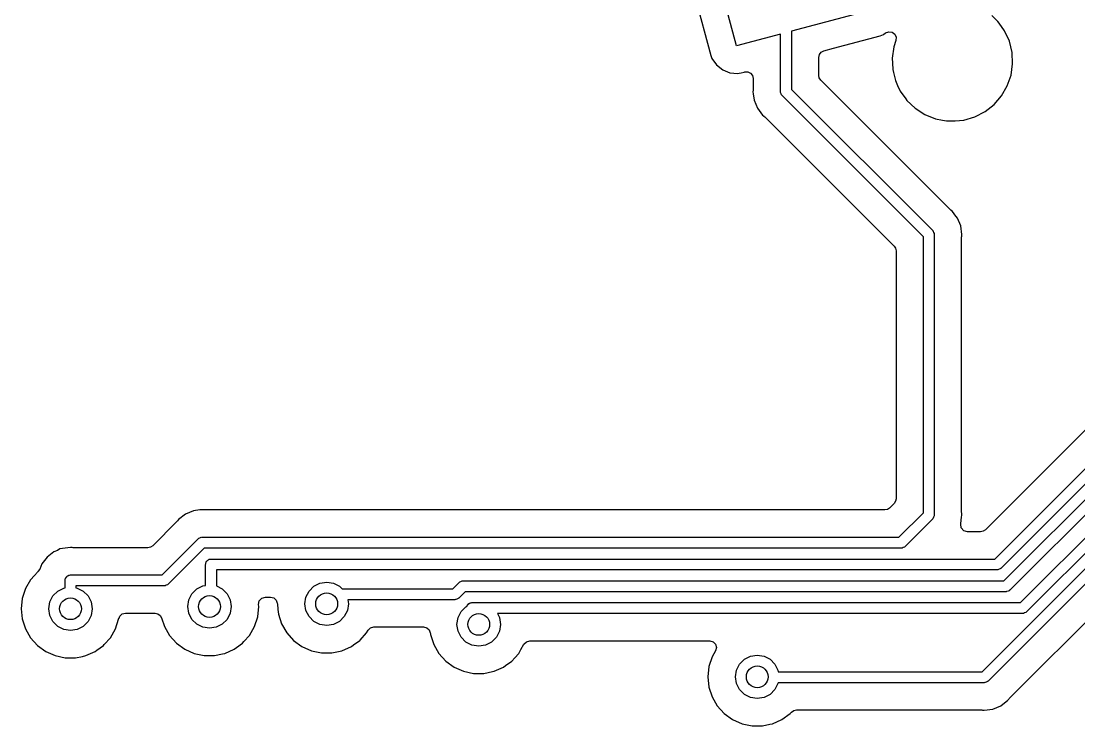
# Model space of a CAD drawing. Extents: x 41 to 271, y -133 to -23.
# Drawn here: x 156.57 to 175.98, y -85.22 to -72.28 of the extents above; entities that cross this region are included whole.
import ezdxf

# ---------------------------------------------------------------- set-up
doc = ezdxf.new("R2010")
doc.units = 0
doc.layers.add('BLACK', color=7, linetype='CONTINUOUS')

msp = doc.modelspace()

# ---------------------------------------------------------------- linework, layer by layer
at = {"layer": 'BLACK', "linetype": 'CONTINUOUS'}
for p, q in [((169.699, -72.7388), (169.051, -70.3239)), ((168.74, -71.0956), (169.227, -72.9145)), ((172.162, -72.0788), (170.707, -72.4687)), ((174.496, -72.2884), (174.384, -72.1822)), ((174.519, -72.3211), (174.496, -72.2884)), ((174.618, -72.4597), (174.519, -72.3211)), ((170.507, -72.5222), (169.699, -72.7388)), ((170.507, -73.5785), (170.507, -72.5222)), ((170.707, -72.4687), (170.707, -73.5371)), ((171.481, -72.7792), (172.337, -72.5498)), ((172.337, -72.5498), (172.393, -72.5282)), ((172.393, -72.5282), (172.434, -72.4996)), ((172.434, -72.4996), (172.491, -72.4774)), ((172.491, -72.4774), (172.553, -72.4859)), ((172.553, -72.4859), (172.602, -72.523)), ((172.602, -72.523), (172.628, -72.5795)), ((174.705, -72.6511), (174.618, -72.4597)), ((174.618, -72.4597), (174.618, -72.4597)), ((174.618, -72.4597), (174.618, -72.4597)), ((172.584, -72.7521), (172.554, -72.9603)), ((172.623, -72.6412), (172.584, -72.7521)), ((172.628, -72.5795), (172.623, -72.6412)), ((174.755, -72.8555), (174.705, -72.6511)), ((169.227, -72.9145), (169.249, -72.9705)), ((171.207, -72.9479), (171.219, -72.8954)), ((171.207, -73.2785), (171.207, -72.9479)), ((171.219, -72.8954), (171.251, -72.8529)), ((171.251, -72.8529), (171.299, -72.8281)), ((171.299, -72.8281), (171.481, -72.7792)), ((172.554, -72.9603), (172.554, -72.9603)), ((172.554, -72.9603), (172.559, -73.0538)), ((174.765, -73.0656), (174.755, -72.8555)), ((169.249, -72.9705), (169.333, -73.0877)), ((169.333, -73.0877), (169.446, -73.1767)), ((172.559, -73.0538), (172.564, -73.1704)), ((174.735, -73.2738), (174.765, -73.0656)), ((169.446, -73.1767), (169.579, -73.2301)), ((169.579, -73.2301), (169.579, -73.2302)), ((169.579, -73.2302), (169.723, -73.2438)), ((169.723, -73.2438), (169.745, -73.2403)), ((169.723, -73.2438), (169.723, -73.2438)), ((169.723, -73.2438), (169.723, -73.2438)), ((169.745, -73.2403), (169.782, -73.2346)), ((169.782, -73.2346), (169.838, -73.2195)), ((169.838, -73.2195), (169.85, -73.2163)), ((169.85, -73.2163), (169.906, -73.2145)), ((169.906, -73.2145), (169.958, -73.2377)), ((169.958, -73.2377), (169.993, -73.2813)), ((169.993, -73.2813), (170.006, -73.3361)), ((170.006, -73.3361), (170.006, -73.5311)), ((171.216, -73.3259), (171.207, -73.2785)), ((171.243, -73.3661), (171.216, -73.3259)), ((172.564, -73.1704), (172.578, -73.2266)), ((172.578, -73.2266), (172.614, -73.3748)), ((174.666, -73.4726), (174.735, -73.2738)), ((170.006, -73.5311), (170.005, -73.5472)), ((170.707, -73.5371), (173.299, -76.1293)), ((173.619, -75.7418), (171.243, -73.3661)), ((172.614, -73.3748), (172.654, -73.4635)), ((172.654, -73.4635), (172.701, -73.5661)), ((174.561, -73.6547), (174.666, -73.4726)), ((170.005, -73.5472), (170.001, -73.5785)), ((170.001, -73.5785), (170.006, -73.6179)), ((170.006, -73.6179), (170.006, -73.6179)), ((170.006, -73.6179), (170.022, -73.7353)), ((170.022, -73.7353), (170.082, -73.8814)), ((170.509, -73.5862), (170.507, -73.5785)), ((170.508, -73.5942), (170.509, -73.5862)), ((170.518, -73.6151), (170.508, -73.5942)), ((170.526, -73.6373), (170.518, -73.6151)), ((170.532, -73.6421), (170.526, -73.6373)), ((170.536, -73.6493), (170.532, -73.6421)), ((173.128, -76.2414), (170.536, -73.6493)), ((172.701, -73.5661), (172.804, -73.7101)), ((172.804, -73.7101), (172.823, -73.7375)), ((174.423, -73.8137), (174.561, -73.6547)), ((170.082, -73.8814), (170.178, -74.0068)), ((172.823, -73.7375), (172.976, -73.8826)), ((172.976, -73.8826), (172.976, -73.8826)), ((172.976, -73.8826), (172.976, -73.8826)), ((172.976, -73.8826), (173.152, -73.9964)), ((174.258, -73.9437), (174.423, -73.8137)), ((170.178, -74.0068), (170.194, -74.0187)), ((170.194, -74.0187), (170.199, -74.023)), ((170.199, -74.023), (170.203, -74.0261)), ((170.203, -74.0261), (170.216, -74.0367)), ((170.216, -74.0367), (172.591, -76.4124)), ((173.152, -73.9964), (173.152, -73.9964)), ((173.152, -73.9964), (173.348, -74.0745)), ((173.348, -74.0745), (173.477, -74.0994)), ((173.477, -74.0994), (173.554, -74.1143)), ((173.554, -74.1143), (173.554, -74.1143)), ((173.554, -74.1143), (173.712, -74.1143)), ((173.712, -74.1143), (173.869, -74.0994)), ((173.712, -74.1143), (173.712, -74.1143)), ((173.869, -74.0994), (174.071, -74.0401)), ((174.071, -74.0401), (174.258, -73.9437)), ((173.631, -75.7525), (173.619, -75.7418)), ((173.656, -75.7717), (173.631, -75.7525)), ((173.68, -75.8032), (173.656, -75.7717)), ((173.707, -75.8376), (173.68, -75.8032)), ((173.68, -75.8032), (173.68, -75.8032)), ((173.68, -75.8032), (173.68, -75.8032)), ((173.753, -75.8972), (173.707, -75.8376)), ((173.813, -76.0432), (173.753, -75.8972)), ((173.834, -76.2), (173.813, -76.0432)), ((173.128, -81.3086), (173.128, -76.2414)), ((173.299, -76.1293), (173.302, -76.1365)), ((173.302, -76.1365), (173.309, -76.1412)), ((173.309, -76.1412), (173.316, -76.1635)), ((173.316, -76.1635), (173.327, -76.1844)), ((173.327, -76.1844), (173.326, -76.1923)), ((173.326, -76.1923), (173.328, -76.2)), ((173.328, -76.2), (173.328, -81.35)), ((173.828, -76.2475), (173.83, -76.2313)), ((173.828, -81.3025), (173.828, -76.2475)), ((173.83, -76.2313), (173.831, -76.2189)), ((173.831, -76.2189), (173.834, -76.2)), ((172.591, -76.4124), (172.618, -76.4526)), ((172.618, -76.4526), (172.627, -76.5001)), ((172.627, -76.5001), (172.627, -81.0499)), ((176.96, -78.927), (174.266, -81.6212)), ((174.437, -82.158), (177.348, -79.2473)), ((177.46, -79.418), (174.549, -82.3287)), ((174.603, -82.558), (177.513, -79.6473)), ((177.625, -79.818), (174.715, -82.7287)), ((174.907, -82.958), (177.818, -80.0473)), ((177.93, -80.218), (175.019, -83.1287)), ((174.203, -84.228), (177.983, -80.4473)), ((178.095, -80.618), (174.315, -84.3987)), ((172.618, -81.0974), (172.591, -81.1376)), ((172.627, -81.0499), (172.618, -81.0974)), ((159.736, -81.273), (159.589, -81.3335)), ((159.853, -81.2575), (159.736, -81.273)), ((159.857, -81.257), (159.853, -81.2575)), ((159.892, -81.2523), (159.857, -81.257)), ((159.92, -81.2559), (159.892, -81.2523)), ((159.924, -81.2564), (159.92, -81.2559)), ((159.94, -81.2575), (159.924, -81.2564)), ((172.42, -81.2575), (159.94, -81.2575)), ((172.467, -81.2481), (172.42, -81.2575)), ((172.508, -81.2212), (172.467, -81.2481)), ((172.591, -81.1376), (172.508, -81.2212)), ((173.83, -81.3187), (173.828, -81.3025)), ((174.702, -84.719), (178.266, -81.1548)), ((159.434, -81.467), (158.988, -81.9132)), ((159.445, -81.4548), (159.434, -81.467)), ((159.464, -81.4297), (159.445, -81.4548)), ((159.589, -81.3335), (159.464, -81.4297)), ((172.679, -81.758), (173.128, -81.3086)), ((173.299, -81.4207), (172.791, -81.9287)), ((173.302, -81.4135), (173.299, -81.4207)), ((173.309, -81.4088), (173.302, -81.4135)), ((173.316, -81.3865), (173.309, -81.4088)), ((173.327, -81.3656), (173.316, -81.3865)), ((173.328, -81.35), (173.326, -81.3577)), ((173.326, -81.3577), (173.327, -81.3656)), ((173.813, -81.5068), (173.828, -81.3894)), ((173.828, -81.3894), (173.834, -81.35)), ((173.834, -81.35), (173.83, -81.3187)), ((173.812, -81.5173), (173.813, -81.5068)), ((173.822, -81.5859), (173.812, -81.5173)), ((173.813, -81.5068), (173.813, -81.5068)), ((173.868, -81.6381), (173.822, -81.5859)), ((173.935, -81.6575), (173.868, -81.6381)), ((174.178, -81.6575), (173.935, -81.6575)), ((174.226, -81.6481), (174.178, -81.6575)), ((174.266, -81.6212), (174.226, -81.6481)), ((159.159, -82.45), (159.822, -81.7873)), ((159.822, -81.7873), (159.829, -81.7836)), ((159.829, -81.7836), (159.834, -81.7771)), ((159.834, -81.7771), (159.856, -81.7699)), ((159.856, -81.7699), (159.877, -81.7592)), ((159.877, -81.7592), (159.885, -81.7605)), ((159.885, -81.7605), (159.892, -81.758)), ((159.892, -81.758), (172.679, -81.758)), ((157.177, -82.0255), (157.052, -82.1217)), ((157.241, -81.999), (157.177, -82.0255)), ((157.283, -81.9702), (157.241, -81.999)), ((157.48, -81.9443), (157.283, -81.9702)), ((157.507, -81.9479), (157.48, -81.9443)), ((157.511, -81.9484), (157.507, -81.9479)), ((157.527, -81.9495), (157.511, -81.9484)), ((158.9, -81.9495), (157.527, -81.9495)), ((158.948, -81.9401), (158.9, -81.9495)), ((158.988, -81.9132), (158.948, -81.9401)), ((159.934, -81.958), (159.271, -82.6207)), ((172.72, -81.958), (159.934, -81.958)), ((172.728, -81.9555), (172.72, -81.958)), ((172.736, -81.9568), (172.728, -81.9555)), ((172.757, -81.9461), (172.736, -81.9568)), ((172.779, -81.9389), (172.757, -81.9461)), ((172.784, -81.9324), (172.779, -81.9389)), ((172.791, -81.9287), (172.784, -81.9324)), ((156.955, -82.2472), (156.915, -82.3448)), ((157.052, -82.1217), (156.955, -82.2472)), ((159.958, -82.258), (159.963, -82.2429)), ((159.958, -82.6414), (159.958, -82.258)), ((159.963, -82.2271), (159.972, -82.2143)), ((159.963, -82.2429), (159.963, -82.2271)), ((159.972, -82.2143), (159.977, -82.1992)), ((159.977, -82.1992), (159.99, -82.1899)), ((159.99, -82.1899), (159.999, -82.1771)), ((159.999, -82.1771), (160.014, -82.1722)), ((160.014, -82.1722), (160.027, -82.1629)), ((160.027, -82.1629), (160.043, -82.1629)), ((160.043, -82.1629), (160.058, -82.158)), ((160.058, -82.158), (174.437, -82.158)), ((156.819, -82.4585), (156.747, -82.5378)), ((156.874, -82.3971), (156.819, -82.4585)), ((156.883, -82.3874), (156.874, -82.3971)), ((156.874, -82.3971), (156.874, -82.3971)), ((156.915, -82.3448), (156.882, -82.3867)), ((156.882, -82.3867), (156.883, -82.3874)), ((157.412, -82.4819), (157.421, -82.4691)), ((157.421, -82.4691), (157.436, -82.4642)), ((157.436, -82.4642), (157.449, -82.4549)), ((157.449, -82.4549), (157.465, -82.4549)), ((157.465, -82.4549), (157.48, -82.45)), ((157.48, -82.45), (159.159, -82.45)), ((174.478, -82.358), (160.158, -82.358)), ((160.158, -82.358), (160.158, -82.6518)), ((174.486, -82.3555), (174.478, -82.358)), ((174.494, -82.3568), (174.486, -82.3555)), ((174.515, -82.3461), (174.494, -82.3568)), ((174.537, -82.3389), (174.515, -82.3461)), ((174.542, -82.3324), (174.537, -82.3389)), ((174.549, -82.3287), (174.542, -82.3324)), ((156.747, -82.5378), (156.653, -82.7017)), ((157.38, -82.55), (157.385, -82.5349)), ((157.38, -82.6858), (157.38, -82.55)), ((157.385, -82.5191), (157.394, -82.5063)), ((157.385, -82.5349), (157.385, -82.5191)), ((157.394, -82.5063), (157.399, -82.4912)), ((157.399, -82.4912), (157.412, -82.4819)), ((159.2, -82.65), (157.58, -82.65)), ((157.58, -82.65), (157.58, -82.6858)), ((159.208, -82.6475), (159.2, -82.65)), ((159.216, -82.6488), (159.208, -82.6475)), ((159.237, -82.6381), (159.216, -82.6488)), ((159.259, -82.6309), (159.237, -82.6381)), ((159.264, -82.6244), (159.259, -82.6309)), ((159.271, -82.6207), (159.264, -82.6244)), ((159.795, -82.7064), (159.906, -82.6496)), ((159.906, -82.6496), (159.958, -82.6414)), ((160.158, -82.6518), (160.265, -82.7064)), ((161.856, -82.7449), (161.945, -82.6564)), ((161.945, -82.6564), (162.056, -82.5996)), ((162.056, -82.5996), (162.18, -82.58)), ((162.18, -82.58), (162.304, -82.5996)), ((162.304, -82.5996), (162.415, -82.6564)), ((162.415, -82.6564), (162.463, -82.704)), ((164.493, -82.704), (164.61, -82.5873)), ((164.61, -82.5873), (164.617, -82.5836)), ((164.617, -82.5836), (164.622, -82.5771)), ((164.622, -82.5771), (164.644, -82.5699)), ((164.644, -82.5699), (164.665, -82.5592)), ((164.665, -82.5592), (164.673, -82.5605)), ((164.673, -82.5605), (164.68, -82.558)), ((164.68, -82.558), (174.603, -82.558)), ((156.653, -82.7017), (156.594, -82.8817)), ((157.1, -82.9464), (157.156, -82.8349)), ((157.156, -82.8349), (157.245, -82.7464)), ((157.245, -82.7464), (157.356, -82.6896)), ((157.356, -82.6896), (157.38, -82.6858)), ((157.58, -82.6858), (157.604, -82.6896)), ((157.604, -82.6896), (157.715, -82.7464)), ((157.715, -82.7464), (157.804, -82.8349)), ((157.804, -82.8349), (157.86, -82.9464)), ((159.65, -82.9064), (159.706, -82.7949)), ((159.706, -82.7949), (159.795, -82.7064)), ((160.265, -82.7064), (160.354, -82.7949)), ((160.354, -82.7949), (160.41, -82.9064)), ((161.78, -82.98), (161.8, -82.8564)), ((161.8, -82.8564), (161.856, -82.7449)), ((162.463, -82.704), (162.56, -82.704)), ((162.56, -82.704), (164.493, -82.704)), ((164.722, -82.758), (164.605, -82.8747)), ((174.644, -82.758), (164.722, -82.758)), ((174.652, -82.7555), (174.644, -82.758)), ((174.66, -82.7568), (174.652, -82.7555)), ((174.681, -82.7461), (174.66, -82.7568)), ((174.703, -82.7389), (174.681, -82.7461)), ((174.708, -82.7324), (174.703, -82.7389)), ((174.715, -82.7287), (174.708, -82.7324)), ((156.594, -82.8817), (156.575, -83.07)), ((157.08, -83.07), (157.1, -82.9464)), ((157.86, -82.9464), (157.88, -83.07)), ((159.63, -83.03), (159.65, -82.9064)), ((159.65, -83.1536), (159.63, -83.03)), ((160.41, -82.9064), (160.43, -83.03)), ((160.43, -83.03), (160.41, -83.1536)), ((160.916, -83.2183), (160.935, -83.03)), ((160.932, -82.9955), (160.944, -82.9281)), ((160.935, -83.03), (160.932, -82.9955)), ((160.944, -82.9281), (160.989, -82.8773)), ((160.989, -82.8773), (161.055, -82.8585)), ((161.055, -82.8585), (161.15, -82.8585)), ((161.15, -82.8585), (161.208, -82.873)), ((161.208, -82.873), (161.253, -82.9132)), ((161.253, -82.9132), (161.273, -82.9695)), ((161.273, -82.9695), (161.275, -82.98)), ((161.275, -82.98), (161.275, -82.98)), ((161.275, -82.98), (161.286, -83.0843)), ((161.8, -83.1036), (161.78, -82.98)), ((162.58, -82.98), (162.56, -83.1036)), ((164.534, -82.904), (162.568, -82.904)), ((162.568, -82.904), (162.58, -82.98)), ((164.542, -82.9015), (164.534, -82.904)), ((164.55, -82.9028), (164.542, -82.9015)), ((164.571, -82.8921), (164.55, -82.9028)), ((164.593, -82.8849), (164.571, -82.8921)), ((164.598, -82.8784), (164.593, -82.8849)), ((164.605, -82.8747), (164.598, -82.8784)), ((164.646, -83.1224), (164.735, -83.0339)), ((164.735, -83.0339), (164.752, -83.025)), ((164.752, -83.025), (164.76, -83.0143)), ((164.76, -83.0143), (164.765, -82.9992)), ((164.765, -82.9992), (164.778, -82.9899)), ((164.778, -82.9899), (164.787, -82.9771)), ((164.787, -82.9771), (164.802, -82.9722)), ((164.802, -82.9722), (164.815, -82.9629)), ((164.815, -82.9629), (164.831, -82.9629)), ((164.831, -82.9629), (164.846, -82.958)), ((164.846, -82.958), (164.967, -82.958)), ((164.967, -82.958), (164.97, -82.9575)), ((164.97, -82.9575), (164.973, -82.958)), ((164.973, -82.958), (174.907, -82.958)), ((156.575, -83.07), (156.594, -83.2583)), ((157.1, -83.1936), (157.08, -83.07)), ((157.156, -83.3051), (157.1, -83.1936)), ((157.86, -83.1936), (157.804, -83.3051)), ((157.88, -83.07), (157.86, -83.1936)), ((158.371, -83.2462), (158.386, -83.2052)), ((158.386, -83.2052), (158.43, -83.165)), ((158.43, -83.165), (158.489, -83.1505)), ((158.489, -83.1505), (159.032, -83.1505)), ((159.032, -83.1505), (159.083, -83.1612)), ((159.083, -83.1612), (159.124, -83.1915)), ((159.124, -83.1915), (159.15, -83.2362)), ((159.15, -83.2362), (159.203, -83.3983)), ((159.706, -83.2651), (159.65, -83.1536)), ((160.41, -83.1536), (160.354, -83.2651)), ((160.857, -83.3983), (160.916, -83.2183)), ((161.286, -83.0843), (161.294, -83.1683)), ((161.294, -83.1683), (161.353, -83.3483)), ((161.856, -83.2151), (161.8, -83.1036)), ((161.945, -83.3036), (161.856, -83.2151)), ((162.504, -83.2151), (162.415, -83.3036)), ((162.56, -83.1036), (162.504, -83.2151)), ((164.57, -83.3575), (164.59, -83.2339)), ((164.59, -83.2339), (164.646, -83.1224)), ((174.948, -83.158), (165.312, -83.158)), ((165.312, -83.158), (165.35, -83.2339)), ((165.35, -83.2339), (165.37, -83.3575)), ((174.956, -83.1555), (174.948, -83.158)), ((174.964, -83.1568), (174.956, -83.1555)), ((174.985, -83.1461), (174.964, -83.1568)), ((175.007, -83.1389), (174.985, -83.1461)), ((175.012, -83.1324), (175.007, -83.1389)), ((175.019, -83.1287), (175.012, -83.1324)), ((156.594, -83.2583), (156.653, -83.4383)), ((156.653, -83.4383), (156.747, -83.6022)), ((157.245, -83.3936), (157.156, -83.3051)), ((157.356, -83.4504), (157.245, -83.3936)), ((157.715, -83.3936), (157.604, -83.4504)), ((157.804, -83.3051), (157.715, -83.3936)), ((158.213, -83.6022), (158.307, -83.4383)), ((158.307, -83.4383), (158.333, -83.3583)), ((158.333, -83.3583), (158.37, -83.2459)), ((158.37, -83.2459), (158.371, -83.2462)), ((159.203, -83.3983), (159.297, -83.5622)), ((159.795, -83.3536), (159.706, -83.2651)), ((159.906, -83.4104), (159.795, -83.3536)), ((160.03, -83.43), (159.906, -83.4104)), ((160.154, -83.4104), (160.03, -83.43)), ((160.265, -83.3536), (160.154, -83.4104)), ((160.354, -83.2651), (160.265, -83.3536)), ((160.763, -83.5622), (160.857, -83.3983)), ((161.353, -83.3483), (161.447, -83.5122)), ((162.056, -83.3604), (161.945, -83.3036)), ((162.18, -83.38), (162.056, -83.3604)), ((162.304, -83.3604), (162.18, -83.38)), ((162.415, -83.3036), (162.304, -83.3604)), ((162.939, -83.4665), (162.984, -83.4211)), ((162.984, -83.4211), (163.046, -83.4045)), ((163.046, -83.4045), (163.958, -83.4045)), ((163.958, -83.4045), (164.016, -83.419)), ((164.016, -83.419), (164.061, -83.4592)), ((164.59, -83.4811), (164.57, -83.3575)), ((165.37, -83.3575), (165.35, -83.4811)), ((156.747, -83.6022), (156.874, -83.7429)), ((157.48, -83.47), (157.356, -83.4504)), ((157.604, -83.4504), (157.48, -83.47)), ((158.101, -83.7258), (158.213, -83.6022)), ((159.297, -83.5622), (159.424, -83.7029)), ((160.663, -83.6728), (160.763, -83.5622)), ((161.447, -83.5122), (161.574, -83.6529)), ((162.792, -83.6464), (162.913, -83.5122)), ((162.913, -83.5122), (162.939, -83.4665)), ((164.061, -83.4592), (164.081, -83.5155)), ((164.081, -83.5155), (164.082, -83.5229)), ((164.082, -83.5229), (164.084, -83.5458)), ((164.084, -83.5458), (164.143, -83.7258)), ((164.646, -83.5926), (164.59, -83.4811)), ((164.735, -83.6811), (164.646, -83.5926)), ((165.294, -83.5926), (165.205, -83.6811)), ((165.35, -83.4811), (165.294, -83.5926)), ((156.874, -83.7429), (157.027, -83.8542)), ((157.966, -83.8303), (158.086, -83.7429)), ((158.086, -83.7429), (158.101, -83.7258)), ((159.424, -83.7029), (159.577, -83.8142)), ((159.577, -83.8142), (159.75, -83.8911)), ((160.31, -83.8911), (160.483, -83.8142)), ((160.483, -83.8142), (160.526, -83.7825)), ((160.526, -83.7825), (160.636, -83.7029)), ((160.636, -83.7029), (160.663, -83.6728)), ((161.574, -83.6529), (161.727, -83.7642)), ((161.727, -83.7642), (161.9, -83.8411)), ((162.46, -83.8411), (162.633, -83.7642)), ((162.633, -83.7642), (162.674, -83.7339)), ((162.674, -83.7339), (162.786, -83.6529)), ((162.786, -83.6529), (162.792, -83.6464)), ((164.143, -83.7258), (164.237, -83.8897)), ((164.846, -83.7379), (164.735, -83.6811)), ((164.97, -83.7575), (164.846, -83.7379)), ((165.094, -83.7379), (164.97, -83.7575)), ((165.205, -83.6811), (165.094, -83.7379)), ((165.703, -83.8897), (165.744, -83.8173)), ((165.744, -83.8173), (165.8, -83.7205)), ((165.8, -83.7205), (165.846, -83.6751)), ((165.846, -83.6751), (165.908, -83.6585)), ((165.908, -83.6585), (169.207, -83.6585)), ((169.207, -83.6585), (169.269, -83.6751)), ((169.269, -83.6751), (169.315, -83.7205)), ((169.315, -83.7205), (169.331, -83.7825)), ((169.331, -83.7825), (169.315, -83.8445)), ((157.027, -83.8542), (157.2, -83.9311)), ((157.2, -83.9311), (157.385, -83.9705)), ((157.385, -83.9705), (157.385, -83.9705)), ((157.385, -83.9705), (157.575, -83.9705)), ((157.575, -83.9705), (157.698, -83.9443)), ((157.575, -83.9705), (157.575, -83.9705)), ((157.698, -83.9443), (157.76, -83.9311)), ((157.76, -83.9311), (157.933, -83.8542)), ((157.933, -83.8542), (157.966, -83.8303)), ((159.75, -83.8911), (159.935, -83.9305)), ((159.935, -83.9305), (159.935, -83.9305)), ((159.935, -83.9305), (160.125, -83.9305)), ((160.125, -83.9305), (160.266, -83.9005)), ((160.125, -83.9305), (160.125, -83.9305)), ((160.266, -83.9005), (160.31, -83.8911)), ((161.9, -83.8411), (162.085, -83.8805)), ((162.085, -83.8805), (162.085, -83.8805)), ((162.085, -83.8805), (162.275, -83.8805)), ((162.275, -83.8805), (162.399, -83.8542)), ((162.275, -83.8805), (162.275, -83.8805)), ((162.399, -83.8542), (162.46, -83.8411)), ((164.237, -83.8897), (164.364, -84.0304)), ((165.576, -84.0304), (165.63, -83.9705)), ((165.63, -83.9705), (165.703, -83.8897)), ((169.253, -83.9517), (169.194, -84.1317)), ((169.315, -83.8445), (169.253, -83.9517)), ((169.756, -84.0849), (169.845, -83.9964)), ((169.845, -83.9964), (169.956, -83.9396)), ((169.956, -83.9396), (170.08, -83.92)), ((170.08, -83.92), (170.204, -83.9396)), ((170.204, -83.9396), (170.315, -83.9964)), ((170.315, -83.9964), (170.404, -84.0849)), ((164.364, -84.0304), (164.517, -84.1417)), ((164.517, -84.1417), (164.69, -84.2186)), ((165.25, -84.2186), (165.423, -84.1417)), ((165.423, -84.1417), (165.461, -84.1137)), ((165.461, -84.1137), (165.576, -84.0304)), ((169.194, -84.1317), (169.175, -84.32)), ((169.68, -84.32), (169.7, -84.1964)), ((169.7, -84.1964), (169.756, -84.0849)), ((170.404, -84.0849), (170.46, -84.1964)), ((170.46, -84.1964), (170.465, -84.228)), ((164.69, -84.2186), (164.875, -84.258)), ((164.875, -84.258), (164.875, -84.258)), ((164.875, -84.258), (165.065, -84.258)), ((165.065, -84.258), (165.221, -84.2249)), ((165.065, -84.258), (165.065, -84.258)), ((165.221, -84.2249), (165.25, -84.2186)), ((169.175, -84.32), (169.194, -84.5083)), ((169.7, -84.4436), (169.68, -84.32)), ((170.465, -84.228), (174.203, -84.228)), ((174.303, -84.4089), (174.281, -84.4161)), ((174.308, -84.4024), (174.303, -84.4089)), ((174.315, -84.3987), (174.308, -84.4024)), ((169.194, -84.5083), (169.253, -84.6883)), ((169.756, -84.5551), (169.7, -84.4436)), ((169.845, -84.6436), (169.756, -84.5551)), ((170.404, -84.5551), (170.315, -84.6436)), ((170.46, -84.4436), (170.404, -84.5551)), ((170.463, -84.428), (170.46, -84.4436)), ((174.244, -84.428), (170.463, -84.428)), ((174.252, -84.4255), (174.244, -84.428)), ((174.26, -84.4268), (174.252, -84.4255)), ((174.281, -84.4161), (174.26, -84.4268)), ((169.253, -84.6883), (169.347, -84.8522)), ((169.956, -84.7004), (169.845, -84.6436)), ((170.08, -84.72), (169.956, -84.7004)), ((170.204, -84.7004), (170.08, -84.72)), ((170.315, -84.6436), (170.204, -84.7004)), ((174.586, -84.8222), (174.672, -84.7563)), ((174.672, -84.7563), (174.692, -84.7312)), ((174.692, -84.7312), (174.702, -84.719)), ((169.347, -84.8522), (169.474, -84.9929)), ((170.686, -84.9929), (170.707, -84.9695)), ((170.707, -84.9695), (170.749, -84.9392)), ((170.749, -84.9392), (170.799, -84.9285)), ((170.799, -84.9285), (174.197, -84.9285)), ((174.197, -84.9285), (174.213, -84.9296)), ((174.213, -84.9296), (174.244, -84.9337)), ((174.244, -84.9337), (174.401, -84.913)), ((174.401, -84.913), (174.547, -84.8525)), ((174.547, -84.8525), (174.586, -84.8222)), ((169.474, -84.9929), (169.627, -85.1042)), ((169.627, -85.1042), (169.8, -85.1811)), ((169.8, -85.1811), (169.985, -85.2205)), ((170.311, -85.1914), (170.36, -85.1811)), ((170.36, -85.1811), (170.533, -85.1042)), ((170.533, -85.1042), (170.686, -84.9929)), ((169.985, -85.2205), (169.985, -85.2205)), ((169.985, -85.2205), (170.175, -85.2205)), ((170.175, -85.2205), (170.311, -85.1914)), ((170.175, -85.2205), (170.175, -85.2205))]:
    msp.add_line(p, q, dxfattribs=at)
at = {"layer": 'BLACK'}
for centre in [(160.03, -83.03), (162.18, -82.98), (157.48, -83.07), (164.97, -83.3575), (170.08, -84.32)]:
    msp.add_circle(centre, 0.2, dxfattribs=at)

doc.saveas('drawing.dxf')
